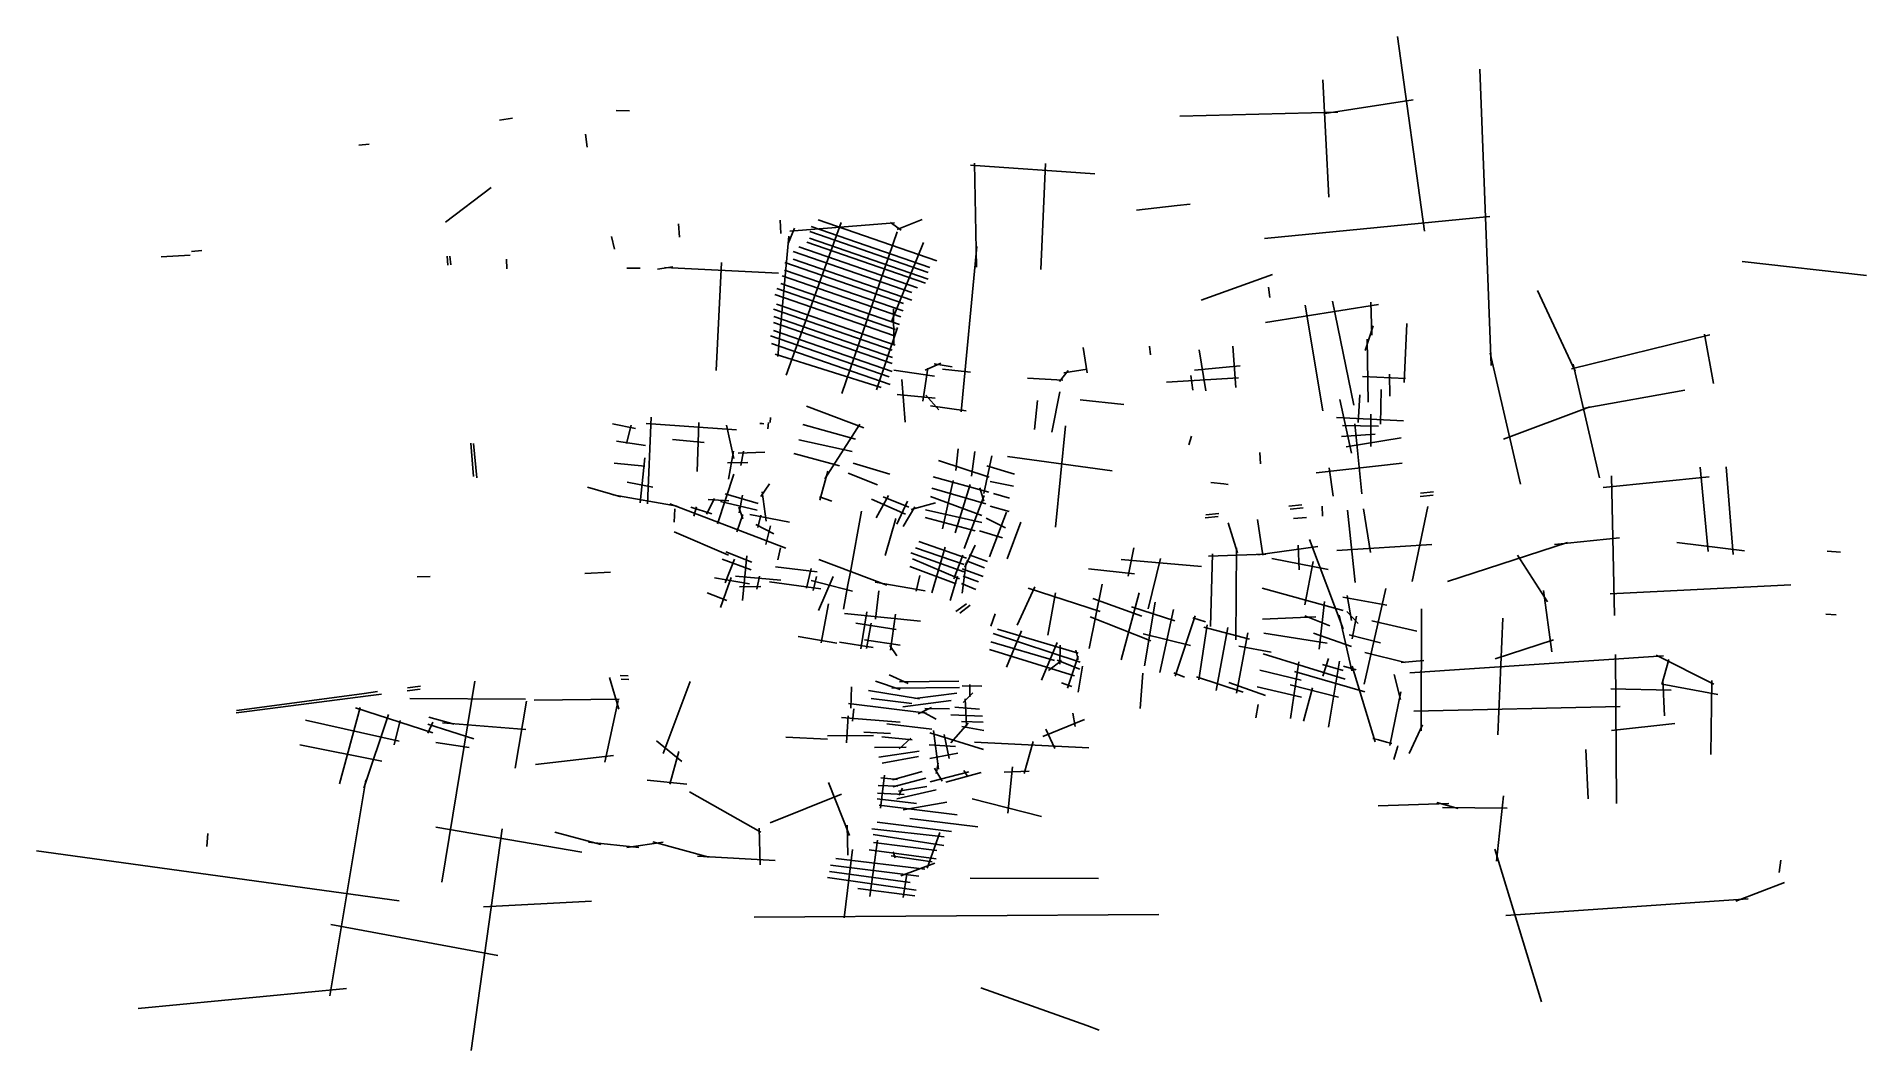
# Model space of a CAD drawing. Header units: inches. Extents: x -190 to 7870, y -11 to 4452.
import ezdxf

# ---------------------------------------------------------------- set-up
doc = ezdxf.new("R2010")
doc.units = ezdxf.units.IN
doc.header["$MEASUREMENT"] = 0

msp = doc.modelspace()

# ---------------------------------------------------------------- linework, layer by layer
for points in [[(5805, 4452), (5923.4, 3596.1)], [(6217.5, 3004.5), (6167.4, 4309.1)], [(5502.6, 3745.3), (5475.1, 4261.9)], [(2421.1, 4125.9), (2363.1, 4126.5)], [(4845.1, 4101.3), (5541.7, 4118.7)], [(5484.3, 4113.4), (5873.3, 4173.8)], [(1906.3, 4093.2), (1849.1, 4083.9)], [(1274.3, 3979.1), (1229.8, 3974.2)], [(2227.2, 4022.6), (2234.7, 3965.1)], [(3923.9, 3886.5), (4470.9, 3847.2)], [(3950.2, 3436.8), (3941.4, 3894.4)], [(4253.8, 3893.4), (4234.2, 3426.4)], [(1812.9, 3787.4), (1611.9, 3634.7)], [(4655.2, 3688.3), (4833.7, 3708.3)], [(4833.7, 3708.3), (4891.4, 3714.8)], [(2637.8, 3627.3), (2641.5, 3569.4)], [(3088.2, 3585.8), (3085.2, 3643.8)], [(3112.2, 2962.1), (3354.2, 3633.8)], [(3127.7, 3595.7), (3589.1, 3631.6)], [(3252.2, 3644.7), (3774.8, 3464.4)], [(3571.3, 3634.1), (3617.8, 3600)], [(3600.7, 3603.2), (3711.5, 3646.4)], [(5218.8, 3562.6), (6211.7, 3660.3)], [(2341.9, 3572.6), (2354.9, 3516)], [(3124.1, 3573.8), (3074.5, 3043.1)], [(3148, 3608.7), (3120.6, 3541.9)], [(3202.8, 3546.8), (3725.5, 3366.5)], [(3213.8, 3564.8), (3736.5, 3384.5)], [(3215.3, 3594.4), (3737.9, 3414.1)], [(3222.2, 3615.9), (3744.9, 3435.6)], [(3356.8, 2880.8), (3600.1, 3593)], [(485.9, 3489.3), (358.6, 3482.3)], [(492, 3506.7), (537.8, 3509.9)], [(1617.9, 3484.8), (1621.7, 3446.2)], [(1634.8, 3446.6), (1630.4, 3484.9)], [(1880.1, 3472.2), (1881.1, 3429.2)], [(3142.2, 3472.3), (3664.8, 3292)], [(3143.3, 3505.9), (3665.9, 3325.6)], [(3167.4, 3526), (3690, 3345.7)], [(3576.5, 3200.1), (3717, 3546)], [(3951.3, 3527.3), (3883.1, 2799.6)], [(2468.4, 3432.8), (2410.4, 3432.3)], [(2545.3, 3427.7), (2612, 3438.6)], [(2577.2, 3435.2), (3078, 3411.3)], [(2826.5, 3456.9), (2803.5, 2982.5)], [(3094.5, 3398.3), (3617.2, 3218)], [(3105, 3424.5), (3627.7, 3244.2)], [(3105.6, 3457.6), (3628.2, 3277.3)], [(4939.2, 3292.3), (5254.6, 3404)], [(7323.3, 3462.1), (7869.8, 3400.1)], [(3062.5, 3316.1), (3585.2, 3135.8)], [(3070.1, 3343.4), (3592.7, 3163.2)], [(3088.7, 3364.6), (3611.4, 3184.3)], [(5242.1, 3303.3), (5236, 3349.3)], [(6420.6, 3334.1), (6587.7, 2979.5)], [(3056.1, 3252.3), (3578.8, 3072)], [(3068.9, 3274.2), (3591.5, 3093.9)], [(3585.8, 3098.9), (3584, 3253.1)], [(5223.4, 3193.2), (5720.6, 3272.2)], [(5398.2, 3269), (5476.2, 2804.5)], [(5611.4, 2829.4), (5518.8, 3286.7)], [(5686.3, 3283.6), (5691.5, 3137.1)], [(3055.9, 3158.3), (3578.5, 2978)], [(3056.5, 3192.9), (3579.2, 3012.6)], [(3057.2, 3220.2), (3579.9, 3039.9)], [(3509.6, 2896.3), (3601.6, 3171.3)], [(5697.7, 3178.6), (5662.4, 3070.5)], [(5845.3, 3189.3), (5833.8, 2928.5)], [(3042.5, 3134.4), (3565.1, 2954.2)], [(3047.1, 3101.2), (3569.8, 2921)], [(4437.2, 2971.4), (4420, 3083.2)], [(4715.9, 3051.2), (4712.2, 3089.6)], [(4930.7, 3073.1), (4960.8, 2892.2)], [(5079.1, 3089.4), (5092.8, 2907.2)], [(5670.7, 3119.4), (5675.9, 2842.9)], [(6571.4, 2990.1), (7180.9, 3139)], [(7156.8, 3141.8), (7196.6, 2924.6)], [(3063.3, 3054.3), (3530.1, 2907.5)], [(3586.2, 2983.8), (3765.4, 2957.6)], [(3714, 2846.6), (3736.2, 2992.9)], [(3723.5, 2982.8), (3792.7, 3014.1)], [(3763.4, 3012.1), (3843.2, 2997.5)], [(3799.8, 2987.9), (3924, 2975.3)], [(4335, 2971.4), (4437.7, 2987.6)], [(4910.5, 2983.6), (5111.1, 3002.5)], [(6345.9, 2481.2), (6212, 3058.2)], [(6578.1, 3009.3), (6694, 2508.9)], [(3635.7, 2755.2), (3621.6, 2942.3)], [(4175, 2948.6), (4329.9, 2938.8)], [(4316, 2933.1), (4354.3, 2981.5)], [(4786.3, 2931.4), (5104.6, 2950.3)], [(4894.1, 2960.7), (4902.6, 2894.8)], [(5650, 2955.6), (5839, 2946.2)], [(5769.1, 2966.1), (5771.2, 2869)], [(3201, 2825.2), (3453.7, 2729.9)], [(3600.4, 2876.2), (3768, 2860.6)], [(3727.6, 2873.7), (3783.6, 2808.6)], [(3747.3, 2826.8), (3905.3, 2804.1)], [(4205.2, 2721.7), (4218.8, 2849.7)], [(4281.6, 2710.1), (4316.5, 2888.5)], [(4599.1, 2832.1), (4406.5, 2852.3)], [(5549.8, 2853.9), (5602.5, 2617.7)], [(5638.1, 2874.5), (5630.8, 2752.7)], [(5733.1, 2898), (5730, 2746.3)], [(6271.7, 2680), (6652.1, 2822.4)], [(6628, 2815.9), (7069.4, 2895.8)], [(2347.1, 2747.3), (2447.4, 2727.1)], [(2429.2, 2740.8), (2408.7, 2660)], [(2495, 2748.2), (2893, 2720.7)], [(2501.7, 2395.6), (2517.5, 2776.6)], [(2726.7, 2753.2), (2720.4, 2536.9)], [(2848.8, 2741.5), (2881.3, 2594.8)], [(3005.5, 2748.2), (2995.7, 2749.4)], [(3005.5, 2748.2), (3012.7, 2747.4)], [(3034.6, 2753.4), (3031.7, 2724.8)], [(3041.2, 2752.9), (3042.5, 2775.2)], [(3184.6, 2744.1), (3416.8, 2679.1)], [(3282.5, 2505.4), (3436, 2746.5)], [(5535.5, 2775.8), (5831.1, 2760.2)], [(5616.9, 2747.2), (5647.5, 2438.5)], [(5687.2, 2790.1), (5686.5, 2647)], [(1722.5, 2662), (1734.9, 2515.2)], [(1749.8, 2509.9), (1735, 2660.6)], [(2364.4, 2671), (2492.4, 2652.5)], [(2610.6, 2679), (2751.2, 2664.4)], [(3168.2, 2677), (3402.9, 2624.8)], [(4342, 2737.9), (4297.6, 2292.2)], [(4884.9, 2655.4), (4897.8, 2693.2)], [(5557.6, 2691.9), (5706.7, 2702.3)], [(5561.5, 2740), (5721, 2736.8)], [(5578.4, 2645.7), (5820, 2686)], [(2468.1, 2399.5), (2489.4, 2597.9)], [(2880.5, 2626.5), (2857.1, 2503.9)], [(2901, 2617.7), (3017.7, 2622.6)], [(2911.8, 2564.5), (2923.6, 2627.2)], [(3145.7, 2617.1), (3346.1, 2562.3)], [(3783.3, 2586.4), (4006.4, 2512.5)], [(3858.4, 2542.2), (3868.7, 2637.4)], [(3928.6, 2517.1), (3943.4, 2625.8)], [(3982, 2441.1), (4018, 2606.2)], [(4087, 2603.8), (4547.4, 2540.8)], [(5197.4, 2620.5), (5200.8, 2571.3)], [(2489.9, 2561.1), (2354.6, 2574.6)], [(2881.4, 2526), (2809.4, 2306.8)], [(2853.9, 2575.9), (2943.5, 2577.5)], [(3260.4, 2411), (3295.9, 2538.2)], [(3385.2, 2529.7), (3514, 2479.2)], [(3406.9, 2574.5), (3568.3, 2525.8)], [(3759.5, 2514.4), (4005.1, 2447)], [(3996.1, 2561.9), (4117, 2525.3)], [(5446.5, 2532.1), (5824.6, 2573.7)], [(5503.8, 2554), (5520.5, 2428.1)], [(6710.2, 2467), (7177, 2513.7)], [(6746.8, 2518.3), (6761, 1902.8)], [(7137.9, 2556), (7172.6, 2185)], [(7283.4, 2172), (7251.9, 2558.2)], [(2236.9, 2468.4), (2383.1, 2426.5)], [(2349, 2434.1), (2632, 2384.9)], [(2410.9, 2491), (2524.7, 2468.9)], [(2795.4, 2418), (2761.2, 2350.2)], [(2843.7, 2439.3), (2988.8, 2395.8)], [(2919.9, 2432.6), (2905.4, 2354.9)], [(3000.8, 2426.9), (3038.6, 2483.3)], [(3023.6, 2318.6), (3006.5, 2447.6)], [(3313.3, 2407.5), (3258.3, 2426.3)], [(3507.8, 2333.7), (3563, 2432.4)], [(3539.2, 2426), (3651.5, 2380.5)], [(3747.9, 2427), (3973.6, 2344.2)], [(3753.7, 2464.3), (3990.9, 2394.9)], [(3800, 2285.5), (3847.7, 2497.4)], [(3856.7, 2266.8), (3921.8, 2480.7)], [(3895.2, 2198.2), (3983.9, 2431.4)], [(3982.6, 2406.4), (3964.6, 2464.8)], [(4009.7, 2493.3), (4113.3, 2473.4)], [(4025.7, 2441), (4095.1, 2420.4)], [(4982.3, 2489.5), (5040, 2482.7)], [(5040, 2482.7), (5059, 2480.4)], [(5904.4, 2427.8), (5962.2, 2433.6)], [(5963.7, 2447.5), (5905.9, 2441.8)], [(2599, 2394.5), (3110, 2199.2)], [(2619.1, 2314.5), (2620.9, 2372.5)], [(2692.3, 2380.7), (2784, 2351.7)], [(2717.1, 2381.3), (2705.2, 2340.3)], [(2767.9, 2414.4), (2859.7, 2408.2)], [(2822.4, 2404.6), (2984.7, 2367.3)], [(2920.4, 2347.6), (2894, 2271.5)], [(2902.8, 2380.8), (2920.9, 2329.5)], [(2951, 2348.6), (3126.7, 2313.9)], [(2999.7, 2345.5), (2986.8, 2290.6)], [(3443.5, 2362.9), (3394.4, 2095.7)], [(3487.3, 2415.7), (3638, 2349.1)], [(3599.5, 2306.1), (3646.3, 2406.7)], [(3626.5, 2295.2), (3677.8, 2381.1)], [(3662.4, 2370.8), (3769.5, 2399)], [(3726, 2369.2), (3972.9, 2313.3)], [(4007.7, 2161.5), (4082.3, 2358.1)], [(4010.9, 2384.4), (4093.8, 2361.9)], [(4957.5, 2333.5), (5015.3, 2339.3)], [(5018, 2353), (4960.3, 2347)], [(5383.5, 2390.4), (5325.7, 2384.7)], [(5331.3, 2370.9), (5389.1, 2376.7)], [(5472.3, 2384.9), (5474, 2341.1)], [(5583.6, 2367), (5618.3, 2048.5)], [(5654.8, 2372.3), (5686.2, 2180.4)], [(5869.8, 2052.7), (5938.2, 2382.7)], [(2617.7, 2271.5), (2858.2, 2169.4)], [(2978, 2304.1), (3057.8, 2263.2)], [(3022.5, 2216.1), (3042.2, 2298.9)], [(3594.8, 2331.2), (3547.9, 2168.2)], [(3723.5, 2334.5), (3944, 2276.1)], [(3964, 2276), (4064.3, 2245.8)], [(3992.3, 2332.4), (4077.8, 2288.7)], [(4084.6, 2152.9), (4145, 2315)], [(5058.2, 2312), (5099.3, 2179.6)], [(5211.3, 2169.6), (5188.1, 2325.5)], [(5404.2, 2335), (5346.3, 2330)], [(2846.4, 2183), (2960.4, 2138.8)], [(3075, 2149.1), (3086.2, 2201.7)], [(3660.3, 2179.9), (3893.8, 2095.6)], [(3681.7, 2201.3), (3895.9, 2128.1)], [(3696.7, 2229.6), (3905.7, 2156.2)], [(3811.6, 2204), (3752.9, 2003.2)], [(3944.6, 2213.5), (3899.2, 2115.9)], [(4618.4, 2076), (4643.8, 2201.1)], [(5092.3, 1795.6), (5095.6, 2200.6)], [(5189, 2170.2), (5453, 2207.2)], [(5366.4, 2213.5), (5371.7, 2104.8)], [(5564.9, 1845.3), (5417.1, 2237.8)], [(5537.3, 2189.3), (5955, 2215.6)], [(6025.1, 2053.8), (6552.8, 2225.1)], [(6496.3, 2215.4), (6782.9, 2244.7)], [(7034.8, 2225.1), (7332.2, 2188.3)], [(7697.1, 2186.3), (7755.1, 2181.6)], [(2829.8, 2150.9), (2957.5, 2104.4)], [(2842.4, 2047.1), (2883.7, 2150.9)], [(2919.3, 1969.8), (2938.7, 2166.7)], [(3064.4, 2117.1), (3248, 2095.4)], [(3222.4, 2110.9), (3201.5, 2023.4)], [(3255.7, 2149.8), (3555.7, 2036.4)], [(3394.4, 2095.7), (3383.9, 2038.7)], [(3656.2, 2119.1), (3860.6, 2042.5)], [(3667.9, 2153.6), (3875.1, 2064.6)], [(3889.6, 2169.5), (3851, 2064.6)], [(3886.8, 2108.9), (3979.7, 2075.1)], [(3904.4, 2136.6), (3887.5, 2001.2)], [(3905.5, 2144.5), (3985.8, 2113.7)], [(3918.1, 2170.9), (3998.4, 2140.6)], [(4442.9, 2108.5), (4645.9, 2086.6)], [(4587.2, 2150.2), (4941, 2119.8)], [(4759.9, 2153.8), (4706.1, 1932.5)], [(4971.5, 2164.3), (5224.7, 2174)], [(4980.7, 1854.6), (4989.2, 2174.9)], [(5251.3, 2154.4), (5499.4, 2105.9)], [(5432.9, 2140.7), (5397, 1950.8)], [(6333.4, 2169.6), (6465.3, 1963.8)], [(1486.3, 2074.3), (1544.3, 2074.4)], [(2224.9, 2088.4), (2337.8, 2094.3)], [(2796, 2069), (2950.3, 2043.5)], [(2870.1, 2070.9), (2822, 1938.9)], [(2888.3, 2076), (3087.6, 2059.7)], [(2906.9, 2029.5), (2999.9, 2031.1)], [(2982.1, 2018.7), (2993.7, 2076)], [(3038.8, 2052.1), (3264.2, 2020.3)], [(3221.6, 2057.5), (3403.7, 2010.3)], [(3230.9, 2014.1), (3245.6, 2075.3)], [(3254.9, 1925.1), (3318.5, 2075.3)], [(3383.9, 2038.7), (3364.1, 1930.7)], [(3504, 2049.9), (3723.9, 2011.6)], [(3684.8, 2010.9), (3700.4, 2078.9)], [(3866.2, 2077), (3834.4, 1970)], [(3883.4, 2044.7), (3947.2, 2017.8)], [(3891.2, 2076.8), (3958.9, 2052.1)], [(4206.7, 2029.4), (4129.1, 1860.9)], [(4178, 2023.1), (4494.9, 1921)], [(4503.3, 2041.3), (4446, 1757.5)], [(5208, 2023.6), (5564.9, 1925.5)], [(5657.8, 1600.8), (5752.8, 2022.7)], [(6741.5, 1999.1), (7536.7, 2037.9)], [(2763.7, 2003.9), (2849.7, 1969.5)], [(3265.8, 1782.7), (3298.3, 1955.3)], [(3505.2, 1887.9), (3519.9, 2011.7)], [(3906, 1954.6), (3858.9, 1920.7)], [(3876.1, 1914), (3922.8, 1948.3)], [(4297.6, 2003.5), (4264.1, 1816.2)], [(4462.7, 1978.1), (4678.6, 1900.2)], [(4587.4, 1707.8), (4666.9, 2003)], [(4633.4, 1942.2), (4823.1, 1879.7)], [(4737.2, 1962.8), (4689.6, 1682.1)], [(5459.3, 1754.5), (5483.6, 1965.6)], [(5563.2, 1984), (5757.2, 1948.7)], [(5601.3, 1881.5), (5582.2, 1991)], [(6447.8, 2012.8), (6483.8, 1742.8)], [(3368.9, 1911.8), (3703.5, 1878.5)], [(3418.5, 1870), (3596.6, 1842.1)], [(3467.3, 1919.5), (3440.2, 1756.2)], [(3464.9, 1757.7), (3486.6, 1870)], [(3592.8, 1908.7), (3571.1, 1750.8)], [(4032.7, 1910.7), (4012.8, 1856.3)], [(4451, 1897.8), (4718.4, 1791.9)], [(4758.2, 1652.7), (4817.1, 1929.2)], [(4913.7, 1901.9), (4825.5, 1636.6)], [(4902.9, 1893.2), (4958.1, 1875)], [(4966, 1861.8), (4928.7, 1619.7)], [(5210.1, 1887.5), (5444.5, 1898)], [(5396, 1902.2), (5506.8, 1857.9)], [(5602.9, 1659.3), (5548, 1905.4)], [(5630.9, 1868.8), (5581.5, 1920.3)], [(5604.8, 1801.1), (5623.9, 1899.8)], [(5691.7, 1880.2), (5889.3, 1834.3)], [(5910.6, 1933.1), (5908.4, 1396.3)], [(6269.1, 1892), (6246.2, 1377.8)], [(7691.5, 1909.9), (7736.7, 1906.9)], [(3164.3, 1810.6), (3334.9, 1781.4)], [(3347.2, 1785.6), (3494.4, 1763.1)], [(3457.2, 1795.7), (3613.7, 1772.4)], [(4013.5, 1787.9), (4293.7, 1705.3)], [(4023.5, 1824.2), (4406.3, 1697.4)], [(4042.8, 1843.4), (4397.8, 1738)], [(4082.7, 1676), (4148.3, 1835.6)], [(4236.7, 1619.1), (4305.1, 1785)], [(4684, 1822.1), (4892, 1771)], [(4951.9, 1851.9), (5152.7, 1799.3)], [(5057.2, 1851.2), (5005.3, 1572.7)], [(5095.9, 1562.2), (5145, 1826.7)], [(5215.4, 1825.2), (5495.2, 1782)], [(5435, 1825.2), (5601.9, 1767.2)], [(5591.3, 1817.8), (5729.7, 1783)], [(6234.2, 1712.3), (6491.4, 1796.2)], [(3568.7, 1771.7), (3599.7, 1726)], [(4007.1, 1753), (4382.1, 1637.6)], [(4324.2, 1705.2), (4267.1, 1660.9)], [(4305.1, 1706.7), (4405.6, 1666.8)], [(4318.5, 1772.3), (4317.1, 1688.8)], [(4398.5, 1723.8), (4351.4, 1584.2)], [(4387.1, 1750.8), (4397.8, 1710.2)], [(5105, 1769.1), (5248.2, 1741.8)], [(5213.4, 1734), (5574.2, 1623.8)], [(5333, 1449.9), (5370.2, 1700.1)], [(5475.8, 1635.7), (5501.1, 1714.1)], [(5548.7, 1702.6), (5500.3, 1412.2)], [(5660, 1740.8), (5838.4, 1696.5)], [(5820.5, 1697), (5920.2, 1705.3)], [(5858.3, 1651.1), (6976.4, 1726.2)], [(6769.3, 1075.5), (6764.7, 1732.1)], [(6943.1, 1728.4), (7197.1, 1601.4)], [(6968.8, 1599.7), (7000.2, 1709.1)], [(1740.5, 1614), (1595.8, 729.9)], [(2374.3, 1490.6), (2333.2, 1630.3)], [(2415.2, 1637.2), (2380.3, 1639)], [(2384.3, 1622.9), (2419.2, 1621.3)], [(2688.9, 1613.5), (2570.5, 1296.1)], [(3505.6, 1614.1), (3613.9, 1578.2)], [(3566.1, 1642.4), (3648.9, 1604.2)], [(3611.5, 1611.7), (3872.1, 1614.1)], [(4398.6, 1566.1), (4417, 1680.3)], [(4682.3, 1649.8), (4671.1, 1494.4)], [(4819.3, 1651), (4866.9, 1632.6)], [(4919.6, 1633.7), (5124, 1566.4)], [(5198.1, 1662.3), (5380.8, 1619.1)], [(5350.3, 1657), (5660.5, 1567.4)], [(5474.5, 1687.5), (5564.9, 1661)], [(5567.3, 1680.6), (5623.1, 1664.4)], [(5605.1, 1680.1), (5706.6, 1346.6)], [(5790.2, 1643.6), (5817.5, 1533.5)], [(6980.2, 1461.2), (6972.8, 1620)], [(7189.4, 1616.7), (7184.3, 1291.8)], [(747.3, 1482.5), (1271.3, 1549.5)], [(1253.7, 1560.4), (748.6, 1492.9)], [(1311.2, 1568.1), (1253.7, 1560.4)], [(1271.3, 1549.5), (1328.8, 1556.8)], [(1442.1, 1571.4), (1499.6, 1578.9)], [(1501.3, 1592.6), (1443.7, 1585.4)], [(1454.1, 1537.6), (1962.9, 1534.5)], [(2001.5, 1531), (2375.7, 1535.5)], [(3399.6, 1589.9), (3397.3, 1495.9)], [(3474.4, 1573.4), (3699.5, 1536.1)], [(3485.7, 1537.5), (3665.4, 1515.3)], [(3577.5, 1583.9), (3874.9, 1586.2)], [(3679.1, 1537.5), (3863.1, 1562.1)], [(3886.8, 1594), (3974.3, 1591.6)], [(3891.4, 1520.3), (3934.6, 1562.6)], [(3906.2, 1416.1), (3899.8, 1536)], [(3921.3, 1545.1), (3921.3, 1599.6)], [(4324.5, 1607), (4370, 1590.7)], [(5062.2, 1608.5), (5223.7, 1551.6)], [(5186.8, 1589.3), (5381.5, 1544.1)], [(5332.3, 1597.9), (5544.3, 1544.1)], [(5430.7, 1585.3), (5390.1, 1437.9)], [(5818.8, 1566.7), (5771, 1331.3)], [(6743.6, 1580.8), (7010.2, 1575.3)], [(6970.2, 1601), (7215.4, 1555)], [(689.8, 1475.1), (747.3, 1482.5)], [(748.6, 1492.9), (691.1, 1485.3)], [(1235.5, 1498.6), (1144.6, 1162.1)], [(1214.7, 1496.4), (1555.1, 1386.2)], [(1360.7, 1467.3), (1251.9, 1143.5)], [(1537.4, 1456.5), (1649.9, 1424.7)], [(1967.5, 1526.7), (1918, 1231.4)], [(2313.2, 1258.1), (2371.9, 1529.4)], [(3355.6, 1455), (3614.2, 1433.8)], [(3385.2, 1461.9), (3377.6, 1342.9)], [(3386.9, 1515.3), (3730.2, 1472.8)], [(3409.4, 1492.9), (3403.4, 1437.6)], [(3625.7, 1501.6), (3838, 1528.5)], [(3692.8, 1470.9), (3751.9, 1498.3)], [(3717.4, 1476.6), (3772.3, 1447.7)], [(3722.2, 1493.6), (3830.9, 1493.1)], [(3836.7, 1466.5), (3976.7, 1459.6)], [(3854, 1500), (3962.9, 1491.7)], [(4384.2, 1415.4), (4374.6, 1473)], [(5190.2, 1511.3), (5181.1, 1453.5)], [(5875.7, 1482.3), (6785.7, 1503)], [(994.9, 1442), (1407.6, 1349.7)], [(1412.1, 1441.3), (1384.5, 1333.3)], [(1532.8, 1424.9), (1735.4, 1360.9)], [(1533.5, 1385.4), (1555.9, 1433.1)], [(1598.1, 1430.6), (1965.3, 1401)], [(3293.4, 1373.2), (3495.9, 1374.7)], [(3453.4, 1389.3), (3570.8, 1383.9)], [(3555, 1426.2), (3752.9, 1402.8)], [(3744.6, 1387), (3981.3, 1313.9)], [(3760.7, 1396.7), (3782.5, 1227.1)], [(3807.2, 1379.4), (3829.5, 1274.1)], [(3836.6, 1343.1), (3912.9, 1429.5)], [(3884.5, 1436.5), (3979.2, 1433.1)], [(3886.2, 1415.4), (3982.9, 1397.3)], [(4242.4, 1371.3), (4425.9, 1445)], [(4256, 1402.6), (4294.5, 1318.5)], [(5913.9, 1422.4), (5856.1, 1296.1)], [(6747.2, 1397.1), (7026.1, 1428.5)], [(970.3, 1334.1), (1330.1, 1261.9)], [(1569.2, 1344.8), (1715.8, 1322.6)], [(2541.2, 1352.3), (2652.6, 1261)], [(2638.5, 1304.3), (2598.7, 1161.4)], [(3110.6, 1367.3), (3293.4, 1358.8)], [(3500.3, 1322), (3639.6, 1323.9)], [(3519.3, 1279.7), (3697.1, 1305.8)], [(3533.4, 1369.7), (3667.4, 1355.9)], [(3610.1, 1315.8), (3660.9, 1362.8)], [(3740.9, 1333.4), (3857.2, 1326.5)], [(3744.4, 1273.6), (3867.6, 1297.3)], [(3941.9, 1346.3), (4444.6, 1321.2)], [(4200, 1348.7), (4159.9, 1207.3)], [(5696.2, 1362.4), (5720.1, 1356.5)], [(5720.1, 1356.5), (5756.4, 1346.1)], [(5756.4, 1346.1), (5779.3, 1339.7)], [(5804.6, 1324.4), (5787.8, 1268.9)], [(5806.2, 1329.5), (5804.6, 1324.4)], [(6634.5, 1313.7), (6644.9, 1096.2)], [(2007.6, 1247.5), (2350.8, 1287.5)], [(3534.1, 1252.7), (3695.2, 1283.1)], [(3580.6, 1179.5), (3710.4, 1216.6)], [(3746.7, 1171.7), (3915.9, 1215.8)], [(3765.6, 1230.7), (3798.8, 1174.6)], [(3781.9, 1253.5), (3773, 1207.4)], [(3814.7, 1169.1), (3970.9, 1212.7)], [(3911.9, 1193), (3894.5, 1220.7)], [(4072.6, 1214.3), (4182.7, 1217.5)], [(4108, 1237.6), (4087.6, 1032.5)], [(1260.9, 1180), (1102.4, 228.7)], [(2500.2, 1177.8), (2674.9, 1161.4)], [(3298.1, 1168.2), (3390.5, 935.1)], [(3517.4, 1154.8), (3603.9, 1152.5)], [(3545, 1200.4), (3527.9, 1055)], [(3528.4, 1189), (3602, 1181.4)], [(3581.6, 1149.1), (3727.5, 1187.6)], [(3598.7, 1095.9), (3772.6, 1135.3)], [(3606.3, 1130.1), (3730.8, 1150.6)], [(3607.7, 1113), (3623.9, 1143)], [(2686.7, 1126.5), (3000, 948.8)], [(3041, 991.3), (3355.1, 1116.6)], [(3512.2, 1095.9), (3686.2, 1075.5)], [(3514.6, 1121.1), (3631.5, 1115.9)], [(3521.7, 1067.9), (3864.8, 1025.6)], [(3627.2, 1047.9), (3819.7, 1081.2)], [(3930.3, 1096.2), (4236.2, 1019.2)], [(5719.6, 1064.8), (6030.2, 1075.2)], [(5977.1, 1079.8), (6071.8, 1054.4)], [(6002.5, 1057.9), (6287.7, 1055.6)], [(6271.6, 1109.8), (6240.4, 822.5)], [(1569.2, 971.1), (2211.8, 861)], [(2993.1, 967.3), (2997.7, 805.7)], [(3380.5, 980.5), (3383.6, 848.2)], [(3512.9, 994), (3840.5, 952.9)], [(3656.1, 1010.3), (3955.6, 973.2)], [(560.3, 885.9), (563.9, 943.7)], [(1723.7, -11.2), (1860.9, 963.8)], [(2093.2, 948.8), (2295.6, 895.7)], [(2241.8, 905), (2463.5, 882.7)], [(2409.6, 882.7), (2569.7, 905.7)], [(2523.8, 907.4), (2771.8, 839.7)], [(3513.6, 913.9), (3480.8, 665.6)], [(3489.2, 964.3), (3807, 929.3)], [(3495.3, 939.9), (3806.2, 891.2)], [(3496.8, 904), (3775.8, 868.2)], [(3788, 948.3), (3733.1, 790.5)], [(-189.8, 866.7), (1407.3, 647.7)], [(2721.1, 844.3), (3063.9, 824.4)], [(3330.1, 834.3), (3722.7, 786.2)], [(3403.4, 872.5), (3367, 572)], [(3477, 872), (3772.7, 832.4)], [(3574.5, 845.3), (3755.2, 819.4)], [(3583.5, 862.9), (3592.4, 836.4)], [(3617.3, 757.9), (3767.1, 813.7)], [(6233.5, 874.4), (6439, 202.3)], [(7492.6, 826.1), (7484.9, 771.9)], [(3294.1, 750), (3684.8, 693.7)], [(3302.5, 777), (3657.8, 727.4)], [(3306.4, 804.5), (3696, 756.4)], [(3642.6, 765.1), (3627, 661.4)], [(3922.3, 747.3), (4488.1, 744.9)], [(7295.2, 645.9), (7509.2, 728.5)], [(1779, 621), (2253.6, 645.8)], [(3427.3, 701.8), (3678.2, 669.2)], [(6281.2, 582.8), (7348.9, 655.3)], [(2970.2, 575), (4753.2, 586.8)], [(1106.2, 542.9), (1841.9, 405.8)], [(258, 173.5), (1174.8, 261.1)], [(3968.9, 264.5), (4435.8, 97.6)], [(4435.8, 97.6), (4490.5, 78.1)]]:
    msp.add_lwpolyline(points)

doc.saveas('drawing.dxf')
